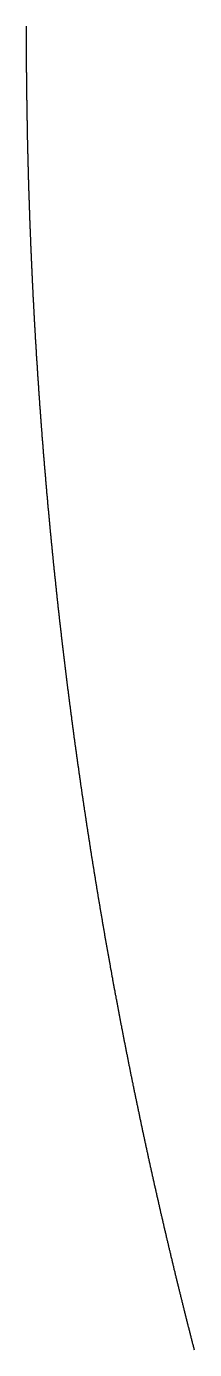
# Model space of a CAD drawing. Header units: metres. Extents: x -84 to 84, y -84 to 84.
# Drawn here: x -84.16 to -81.5, y -21.07 to -0.04 of the extents above; entities that cross this region are included whole.
import ezdxf

# ---------------------------------------------------------------- set-up
doc = ezdxf.new("R2010")
doc.units = ezdxf.units.M

msp = doc.modelspace()

# ---------------------------------------------------------------- linework, layer by layer
msp.add_lwpolyline([(-81.496, -21.078), (-81.499, -21.064), (-81.503, -21.05), (-81.507, -21.035), (-81.51, -21.021), (-81.514, -21.007), (-81.518, -20.993), (-81.521, -20.978), (-81.525, -20.964), (-81.528, -20.95), (-81.532, -20.936), (-81.536, -20.921), (-81.539, -20.907), (-81.543, -20.893), (-81.547, -20.879), (-81.55, -20.865), (-81.554, -20.85), (-81.558, -20.836), (-81.561, -20.822), (-81.565, -20.808), (-81.568, -20.793), (-81.572, -20.779), (-81.576, -20.765), (-81.579, -20.751), (-81.583, -20.736), (-81.587, -20.722), (-81.59, -20.708), (-81.594, -20.694), (-81.597, -20.679), (-81.601, -20.665), (-81.605, -20.651), (-81.608, -20.637), (-81.612, -20.622), (-81.615, -20.608), (-81.619, -20.594), (-81.622, -20.58), (-81.626, -20.565), (-81.63, -20.551), (-81.633, -20.537), (-81.637, -20.523), (-81.64, -20.508), (-81.644, -20.494), (-81.647, -20.48), (-81.651, -20.466), (-81.655, -20.451), (-81.658, -20.437), (-81.662, -20.423), (-81.665, -20.409), (-81.669, -20.394), (-81.672, -20.38), (-81.676, -20.366), (-81.679, -20.352), (-81.683, -20.337), (-81.687, -20.323), (-81.69, -20.309), (-81.694, -20.295), (-81.697, -20.28), (-81.701, -20.266), (-81.704, -20.252), (-81.708, -20.238), (-81.711, -20.223), (-81.715, -20.209), (-81.718, -20.195), (-81.722, -20.181), (-81.725, -20.166), (-81.729, -20.152), (-81.732, -20.138), (-81.736, -20.123), (-81.739, -20.109), (-81.743, -20.095), (-81.746, -20.081), (-81.75, -20.066), (-81.753, -20.052), (-81.757, -20.038), (-81.76, -20.024), (-81.764, -20.009), (-81.767, -19.995), (-81.771, -19.981), (-81.774, -19.967), (-81.778, -19.952), (-81.781, -19.938), (-81.785, -19.924), (-81.788, -19.909), (-81.792, -19.895), (-81.795, -19.881), (-81.798, -19.867), (-81.802, -19.852), (-81.805, -19.838), (-81.809, -19.824), (-81.812, -19.809), (-81.816, -19.795), (-81.819, -19.781), (-81.823, -19.767), (-81.826, -19.752), (-81.829, -19.738), (-81.833, -19.724), (-81.836, -19.709), (-81.84, -19.695), (-81.843, -19.681), (-81.847, -19.667), (-81.85, -19.652), (-81.853, -19.638), (-81.857, -19.624), (-81.86, -19.609), (-81.864, -19.595), (-81.867, -19.581), (-81.871, -19.567), (-81.874, -19.552), (-81.877, -19.538), (-81.881, -19.524), (-81.884, -19.509), (-81.888, -19.495), (-81.891, -19.481), (-81.894, -19.467), (-81.898, -19.452), (-81.901, -19.438), (-81.904, -19.424), (-81.908, -19.409), (-81.911, -19.395), (-81.915, -19.381), (-81.918, -19.366), (-81.921, -19.352), (-81.925, -19.338), (-81.928, -19.324), (-81.931, -19.309), (-81.935, -19.295), (-81.938, -19.281), (-81.942, -19.266), (-81.945, -19.252), (-81.948, -19.238), (-81.952, -19.223), (-81.955, -19.209), (-81.958, -19.195), (-81.962, -19.181), (-81.965, -19.166), (-81.968, -19.152), (-81.972, -19.138), (-81.975, -19.123), (-81.978, -19.109), (-81.982, -19.095), (-81.985, -19.08), (-81.988, -19.066), (-81.992, -19.052), (-81.995, -19.037), (-81.998, -19.023), (-82.001, -19.009), (-82.005, -18.995), (-82.008, -18.98), (-82.011, -18.966), (-82.015, -18.952), (-82.018, -18.937), (-82.021, -18.923), (-82.025, -18.909), (-82.028, -18.894), (-82.031, -18.88), (-82.034, -18.866), (-82.038, -18.851), (-82.041, -18.837), (-82.044, -18.823), (-82.048, -18.808), (-82.051, -18.794), (-82.054, -18.78), (-82.057, -18.765), (-82.061, -18.751), (-82.064, -18.737), (-82.067, -18.722), (-82.07, -18.708), (-82.074, -18.694), (-82.077, -18.679), (-82.08, -18.665), (-82.083, -18.651), (-82.087, -18.636), (-82.09, -18.622), (-82.093, -18.608), (-82.096, -18.593), (-82.1, -18.579), (-82.103, -18.565), (-82.106, -18.551), (-82.109, -18.536), (-82.112, -18.522), (-82.116, -18.508), (-82.119, -18.493), (-82.122, -18.479), (-82.125, -18.465), (-82.129, -18.45), (-82.132, -18.436), (-82.135, -18.421), (-82.138, -18.407), (-82.141, -18.393), (-82.145, -18.378), (-82.148, -18.364), (-82.151, -18.35), (-82.154, -18.335), (-82.157, -18.321), (-82.161, -18.307), (-82.164, -18.292), (-82.167, -18.278), (-82.17, -18.264), (-82.173, -18.249), (-82.176, -18.235), (-82.18, -18.221), (-82.183, -18.206), (-82.186, -18.192), (-82.189, -18.178), (-82.192, -18.163), (-82.195, -18.149), (-82.199, -18.135), (-82.202, -18.12), (-82.205, -18.106), (-82.208, -18.092), (-82.211, -18.077), (-82.214, -18.063), (-82.218, -18.049), (-82.221, -18.034), (-82.224, -18.02), (-82.227, -18.006), (-82.23, -17.991), (-82.233, -17.977), (-82.236, -17.962), (-82.239, -17.948), (-82.243, -17.934), (-82.246, -17.919), (-82.249, -17.905), (-82.252, -17.891), (-82.255, -17.876), (-82.258, -17.862), (-82.261, -17.848), (-82.264, -17.833), (-82.267, -17.819), (-82.271, -17.805), (-82.274, -17.79), (-82.277, -17.776), (-82.28, -17.761), (-82.283, -17.747), (-82.286, -17.733), (-82.289, -17.718), (-82.292, -17.704), (-82.295, -17.69), (-82.298, -17.675), (-82.301, -17.661), (-82.304, -17.647), (-82.308, -17.632), (-82.311, -17.618), (-82.314, -17.603), (-82.317, -17.589), (-82.32, -17.575), (-82.323, -17.56), (-82.326, -17.546), (-82.329, -17.532), (-82.332, -17.517), (-82.335, -17.503), (-82.338, -17.488), (-82.341, -17.474), (-82.344, -17.46), (-82.347, -17.445), (-82.35, -17.431), (-82.353, -17.417), (-82.356, -17.402), (-82.359, -17.388), (-82.362, -17.373), (-82.365, -17.359), (-82.368, -17.345), (-82.371, -17.33), (-82.374, -17.316), (-82.377, -17.302), (-82.38, -17.287), (-82.383, -17.273), (-82.386, -17.258), (-82.389, -17.244), (-82.392, -17.23), (-82.395, -17.215), (-82.398, -17.201), (-82.401, -17.187), (-82.404, -17.172), (-82.407, -17.158), (-82.41, -17.143), (-82.413, -17.129), (-82.416, -17.115), (-82.419, -17.1), (-82.422, -17.086), (-82.425, -17.071), (-82.428, -17.057), (-82.431, -17.043), (-82.434, -17.028), (-82.437, -17.014), (-82.44, -17), (-82.443, -16.985), (-82.446, -16.971), (-82.449, -16.956), (-82.452, -16.942), (-82.455, -16.928), (-82.458, -16.913), (-82.461, -16.899), (-82.464, -16.884), (-82.467, -16.87), (-82.47, -16.856), (-82.472, -16.841), (-82.475, -16.827), (-82.478, -16.812), (-82.481, -16.798), (-82.484, -16.784), (-82.487, -16.769), (-82.49, -16.755), (-82.493, -16.74), (-82.496, -16.726), (-82.499, -16.712), (-82.502, -16.697), (-82.505, -16.683), (-82.507, -16.668), (-82.51, -16.654), (-82.513, -16.64), (-82.516, -16.625), (-82.519, -16.611), (-82.522, -16.596), (-82.525, -16.582), (-82.528, -16.568), (-82.531, -16.553), (-82.533, -16.539), (-82.536, -16.524), (-82.539, -16.51), (-82.542, -16.496), (-82.545, -16.481), (-82.548, -16.467), (-82.551, -16.452), (-82.554, -16.438), (-82.556, -16.424), (-82.559, -16.409), (-82.562, -16.395), (-82.565, -16.38), (-82.568, -16.366), (-82.571, -16.351), (-82.573, -16.337), (-82.576, -16.323), (-82.579, -16.308), (-82.582, -16.294), (-82.585, -16.279), (-82.588, -16.265), (-82.59, -16.251), (-82.593, -16.236), (-82.596, -16.222), (-82.599, -16.207), (-82.602, -16.193), (-82.605, -16.178), (-82.607, -16.164), (-82.61, -16.15), (-82.613, -16.135), (-82.616, -16.121), (-82.619, -16.106), (-82.621, -16.092), (-82.624, -16.078), (-82.627, -16.063), (-82.63, -16.049), (-82.633, -16.034), (-82.635, -16.02), (-82.638, -16.005), (-82.641, -15.991), (-82.644, -15.977), (-82.647, -15.962), (-82.649, -15.948), (-82.652, -15.933), (-82.655, -15.919), (-82.658, -15.904), (-82.66, -15.89), (-82.663, -15.876), (-82.666, -15.861), (-82.669, -15.847), (-82.671, -15.832), (-82.674, -15.818), (-82.677, -15.803), (-82.68, -15.789), (-82.682, -15.775), (-82.685, -15.76), (-82.688, -15.746), (-82.691, -15.731), (-82.693, -15.717), (-82.696, -15.702), (-82.699, -15.688), (-82.702, -15.674), (-82.704, -15.659), (-82.707, -15.645), (-82.71, -15.63), (-82.712, -15.616), (-82.715, -15.601), (-82.718, -15.587), (-82.721, -15.572), (-82.723, -15.558), (-82.726, -15.544), (-82.729, -15.529), (-82.731, -15.515), (-82.734, -15.5), (-82.737, -15.486), (-82.739, -15.471), (-82.742, -15.457), (-82.745, -15.442), (-82.748, -15.428), (-82.75, -15.414), (-82.753, -15.399), (-82.756, -15.385), (-82.758, -15.37), (-82.761, -15.356), (-82.764, -15.341), (-82.766, -15.327), (-82.769, -15.312), (-82.772, -15.298), (-82.774, -15.284), (-82.777, -15.269), (-82.78, -15.255), (-82.782, -15.24), (-82.785, -15.226), (-82.787, -15.211), (-82.79, -15.197), (-82.793, -15.182), (-82.795, -15.168), (-82.798, -15.154), (-82.801, -15.139), (-82.803, -15.125), (-82.806, -15.11), (-82.809, -15.096), (-82.811, -15.081), (-82.814, -15.067), (-82.816, -15.052), (-82.819, -15.038), (-82.822, -15.023), (-82.824, -15.009), (-82.827, -14.995), (-82.83, -14.98), (-82.832, -14.966), (-82.835, -14.951), (-82.837, -14.937), (-82.84, -14.922), (-82.842, -14.908), (-82.845, -14.893), (-82.848, -14.879), (-82.85, -14.864), (-82.853, -14.85), (-82.855, -14.835), (-82.858, -14.821), (-82.861, -14.807), (-82.863, -14.792), (-82.866, -14.778), (-82.868, -14.763), (-82.871, -14.749), (-82.873, -14.734), (-82.876, -14.72), (-82.879, -14.705), (-82.881, -14.691), (-82.884, -14.676), (-82.886, -14.662), (-82.889, -14.647), (-82.891, -14.633), (-82.894, -14.619), (-82.896, -14.604), (-82.899, -14.59), (-82.901, -14.575), (-82.904, -14.561), (-82.907, -14.546), (-82.909, -14.532), (-82.912, -14.517), (-82.914, -14.503), (-82.917, -14.488), (-82.919, -14.474), (-82.922, -14.459), (-82.924, -14.445), (-82.927, -14.43), (-82.929, -14.416), (-82.932, -14.401), (-82.934, -14.387), (-82.937, -14.372), (-82.939, -14.358), (-82.942, -14.344), (-82.944, -14.329), (-82.947, -14.315), (-82.949, -14.3), (-82.952, -14.286), (-82.954, -14.271), (-82.957, -14.257), (-82.959, -14.242), (-82.962, -14.228), (-82.964, -14.213), (-82.966, -14.199), (-82.969, -14.184), (-82.971, -14.17), (-82.974, -14.155), (-82.976, -14.141), (-82.979, -14.126), (-82.981, -14.112), (-82.984, -14.097), (-82.986, -14.083), (-82.989, -14.068), (-82.991, -14.054), (-82.994, -14.039), (-82.996, -14.025), (-82.998, -14.01), (-83.001, -13.996), (-83.003, -13.981), (-83.006, -13.967), (-83.008, -13.952), (-83.011, -13.938), (-83.013, -13.924), (-83.015, -13.909), (-83.018, -13.895), (-83.02, -13.88), (-83.023, -13.866), (-83.025, -13.851), (-83.027, -13.837), (-83.03, -13.822), (-83.032, -13.808), (-83.035, -13.793), (-83.037, -13.779), (-83.039, -13.764), (-83.042, -13.75), (-83.044, -13.735), (-83.047, -13.721), (-83.049, -13.706), (-83.051, -13.692), (-83.054, -13.677), (-83.056, -13.663), (-83.058, -13.648), (-83.061, -13.634), (-83.063, -13.619), (-83.066, -13.605), (-83.068, -13.59), (-83.07, -13.576), (-83.073, -13.561), (-83.075, -13.547), (-83.077, -13.532), (-83.08, -13.518), (-83.082, -13.503), (-83.084, -13.489), (-83.087, -13.474), (-83.089, -13.46), (-83.091, -13.445), (-83.094, -13.431), (-83.096, -13.416), (-83.098, -13.402), (-83.101, -13.387), (-83.103, -13.373), (-83.105, -13.358), (-83.108, -13.344), (-83.11, -13.329), (-83.112, -13.315), (-83.115, -13.3), (-83.117, -13.286), (-83.119, -13.271), (-83.122, -13.257), (-83.124, -13.242), (-83.126, -13.228), (-83.129, -13.213), (-83.131, -13.199), (-83.133, -13.184), (-83.135, -13.17), (-83.138, -13.155), (-83.14, -13.14), (-83.142, -13.126), (-83.145, -13.111), (-83.147, -13.097), (-83.149, -13.082), (-83.151, -13.068), (-83.154, -13.053), (-83.156, -13.039), (-83.158, -13.024), (-83.16, -13.01), (-83.163, -12.995), (-83.165, -12.981), (-83.167, -12.966), (-83.169, -12.952), (-83.172, -12.937), (-83.174, -12.923), (-83.176, -12.908), (-83.178, -12.894), (-83.181, -12.879), (-83.183, -12.865), (-83.185, -12.85), (-83.187, -12.836), (-83.19, -12.821), (-83.192, -12.807), (-83.194, -12.792), (-83.196, -12.778), (-83.199, -12.763), (-83.201, -12.749), (-83.203, -12.734), (-83.205, -12.719), (-83.207, -12.705), (-83.21, -12.69), (-83.212, -12.676), (-83.214, -12.661), (-83.216, -12.647), (-83.218, -12.632), (-83.221, -12.618), (-83.223, -12.603), (-83.225, -12.589), (-83.227, -12.574), (-83.229, -12.56), (-83.231, -12.545), (-83.234, -12.531), (-83.236, -12.516), (-83.238, -12.502), (-83.24, -12.487), (-83.242, -12.473), (-83.245, -12.458), (-83.247, -12.443), (-83.249, -12.429), (-83.251, -12.414), (-83.253, -12.4), (-83.255, -12.385), (-83.257, -12.371), (-83.26, -12.356), (-83.262, -12.342), (-83.264, -12.327), (-83.266, -12.313), (-83.268, -12.298), (-83.27, -12.284), (-83.272, -12.269), (-83.275, -12.255), (-83.277, -12.24), (-83.279, -12.225), (-83.281, -12.211), (-83.283, -12.196), (-83.285, -12.182), (-83.287, -12.167), (-83.289, -12.153), (-83.292, -12.138), (-83.294, -12.124), (-83.296, -12.109), (-83.298, -12.095), (-83.3, -12.08), (-83.302, -12.066), (-83.304, -12.051), (-83.306, -12.036), (-83.308, -12.022), (-83.31, -12.007), (-83.313, -11.993), (-83.315, -11.978), (-83.317, -11.964), (-83.319, -11.949), (-83.321, -11.935), (-83.323, -11.92), (-83.325, -11.906), (-83.327, -11.891), (-83.329, -11.877), (-83.331, -11.862), (-83.333, -11.847), (-83.335, -11.833), (-83.337, -11.818), (-83.339, -11.804), (-83.341, -11.789), (-83.343, -11.775), (-83.346, -11.76), (-83.348, -11.746), (-83.35, -11.731), (-83.352, -11.717), (-83.354, -11.702), (-83.356, -11.687), (-83.358, -11.673), (-83.36, -11.658), (-83.362, -11.644), (-83.364, -11.629), (-83.366, -11.615), (-83.368, -11.6), (-83.37, -11.586), (-83.372, -11.571), (-83.374, -11.556), (-83.376, -11.542), (-83.378, -11.527), (-83.38, -11.513), (-83.382, -11.498), (-83.384, -11.484), (-83.386, -11.469), (-83.388, -11.455), (-83.39, -11.44), (-83.392, -11.425), (-83.394, -11.411), (-83.396, -11.396), (-83.398, -11.382), (-83.4, -11.367), (-83.402, -11.353), (-83.404, -11.338), (-83.406, -11.324), (-83.408, -11.309), (-83.41, -11.294), (-83.412, -11.28), (-83.414, -11.265), (-83.415, -11.251), (-83.417, -11.236), (-83.419, -11.222), (-83.421, -11.207), (-83.423, -11.193), (-83.425, -11.178), (-83.427, -11.163), (-83.429, -11.149), (-83.431, -11.134), (-83.433, -11.12), (-83.435, -11.105), (-83.437, -11.091), (-83.439, -11.076), (-83.441, -11.061), (-83.443, -11.047), (-83.444, -11.032), (-83.446, -11.018), (-83.448, -11.003), (-83.45, -10.989), (-83.452, -10.974), (-83.454, -10.96), (-83.456, -10.945), (-83.458, -10.93), (-83.46, -10.916), (-83.462, -10.901), (-83.464, -10.887), (-83.465, -10.872), (-83.467, -10.858), (-83.469, -10.843), (-83.471, -10.828), (-83.473, -10.814), (-83.475, -10.799), (-83.477, -10.785), (-83.479, -10.77), (-83.48, -10.756), (-83.482, -10.741), (-83.484, -10.726), (-83.486, -10.712), (-83.488, -10.697), (-83.49, -10.683), (-83.492, -10.668), (-83.493, -10.654), (-83.495, -10.639), (-83.497, -10.624), (-83.499, -10.61), (-83.501, -10.595), (-83.503, -10.581), (-83.505, -10.566), (-83.506, -10.552), (-83.508, -10.537), (-83.51, -10.522), (-83.512, -10.508), (-83.514, -10.493), (-83.515, -10.479), (-83.517, -10.464), (-83.519, -10.45), (-83.521, -10.435), (-83.523, -10.42), (-83.525, -10.406), (-83.526, -10.391), (-83.528, -10.377), (-83.53, -10.362), (-83.532, -10.347), (-83.534, -10.333), (-83.535, -10.318), (-83.537, -10.304), (-83.539, -10.289), (-83.541, -10.275), (-83.542, -10.26), (-83.544, -10.245), (-83.546, -10.231), (-83.548, -10.216), (-83.55, -10.202), (-83.551, -10.187), (-83.553, -10.173), (-83.555, -10.158), (-83.557, -10.143), (-83.558, -10.129), (-83.56, -10.114), (-83.562, -10.1), (-83.564, -10.085), (-83.565, -10.07), (-83.567, -10.056), (-83.569, -10.041), (-83.571, -10.027), (-83.572, -10.012), (-83.574, -9.997), (-83.576, -9.983), (-83.578, -9.968), (-83.579, -9.954), (-83.581, -9.939), (-83.583, -9.925), (-83.584, -9.91), (-83.586, -9.895), (-83.588, -9.881), (-83.59, -9.866), (-83.591, -9.852), (-83.593, -9.837), (-83.595, -9.822), (-83.596, -9.808), (-83.598, -9.793), (-83.6, -9.779), (-83.602, -9.764), (-83.603, -9.749), (-83.605, -9.735), (-83.607, -9.72), (-83.608, -9.706), (-83.61, -9.691), (-83.612, -9.677), (-83.613, -9.662), (-83.615, -9.647), (-83.617, -9.633), (-83.618, -9.618), (-83.62, -9.604), (-83.622, -9.589), (-83.623, -9.574), (-83.625, -9.56), (-83.627, -9.545), (-83.628, -9.531), (-83.63, -9.516), (-83.632, -9.501), (-83.633, -9.487), (-83.635, -9.472), (-83.637, -9.458), (-83.638, -9.443), (-83.64, -9.428), (-83.642, -9.414), (-83.643, -9.399), (-83.645, -9.385), (-83.646, -9.37), (-83.648, -9.355), (-83.65, -9.341), (-83.651, -9.326), (-83.653, -9.312), (-83.654, -9.297), (-83.656, -9.282), (-83.658, -9.268), (-83.659, -9.253), (-83.661, -9.239), (-83.663, -9.224), (-83.664, -9.209), (-83.666, -9.195), (-83.667, -9.18), (-83.669, -9.166), (-83.67, -9.151), (-83.672, -9.136), (-83.674, -9.122), (-83.675, -9.107), (-83.677, -9.093), (-83.678, -9.078), (-83.68, -9.063), (-83.682, -9.049), (-83.683, -9.034), (-83.685, -9.02), (-83.686, -9.005), (-83.688, -8.99), (-83.689, -8.976), (-83.691, -8.961), (-83.692, -8.946), (-83.694, -8.932), (-83.696, -8.917), (-83.697, -8.903), (-83.699, -8.888), (-83.7, -8.873), (-83.702, -8.859), (-83.703, -8.844), (-83.705, -8.83), (-83.706, -8.815), (-83.708, -8.8), (-83.709, -8.786), (-83.711, -8.771), (-83.712, -8.757), (-83.714, -8.742), (-83.715, -8.727), (-83.717, -8.713), (-83.718, -8.698), (-83.72, -8.683), (-83.722, -8.669), (-83.723, -8.654), (-83.725, -8.64), (-83.726, -8.625), (-83.727, -8.61), (-83.729, -8.596), (-83.73, -8.581), (-83.732, -8.567), (-83.733, -8.552), (-83.735, -8.537), (-83.736, -8.523), (-83.738, -8.508), (-83.739, -8.494), (-83.741, -8.479), (-83.742, -8.464), (-83.744, -8.45), (-83.745, -8.435), (-83.747, -8.42), (-83.748, -8.406), (-83.75, -8.391), (-83.751, -8.377), (-83.753, -8.362), (-83.754, -8.347), (-83.755, -8.333), (-83.757, -8.318), (-83.758, -8.303), (-83.76, -8.289), (-83.761, -8.274), (-83.763, -8.26), (-83.764, -8.245), (-83.765, -8.23), (-83.767, -8.216), (-83.768, -8.201), (-83.77, -8.187), (-83.771, -8.172), (-83.773, -8.157), (-83.774, -8.143), (-83.775, -8.128), (-83.777, -8.113), (-83.778, -8.099), (-83.78, -8.084), (-83.781, -8.07), (-83.782, -8.055), (-83.784, -8.04), (-83.785, -8.026), (-83.787, -8.011), (-83.788, -7.996), (-83.789, -7.982), (-83.791, -7.967), (-83.792, -7.953), (-83.793, -7.938), (-83.795, -7.923), (-83.796, -7.909), (-83.798, -7.894), (-83.799, -7.879), (-83.8, -7.865), (-83.802, -7.85), (-83.803, -7.836), (-83.804, -7.821), (-83.806, -7.806), (-83.807, -7.792), (-83.808, -7.777), (-83.81, -7.762), (-83.811, -7.748), (-83.813, -7.733), (-83.814, -7.719), (-83.815, -7.704), (-83.817, -7.689), (-83.818, -7.675), (-83.819, -7.66), (-83.821, -7.645), (-83.822, -7.631), (-83.823, -7.616), (-83.824, -7.602), (-83.826, -7.587), (-83.827, -7.572), (-83.828, -7.558), (-83.83, -7.543), (-83.831, -7.528), (-83.832, -7.514), (-83.834, -7.499), (-83.835, -7.484), (-83.836, -7.47), (-83.838, -7.455), (-83.839, -7.441), (-83.84, -7.426), (-83.841, -7.411), (-83.843, -7.397), (-83.844, -7.382), (-83.845, -7.367), (-83.846, -7.353), (-83.848, -7.338), (-83.849, -7.323), (-83.85, -7.309), (-83.852, -7.294), (-83.853, -7.28), (-83.854, -7.265), (-83.855, -7.25), (-83.857, -7.236), (-83.858, -7.221), (-83.859, -7.206), (-83.86, -7.192), (-83.862, -7.177), (-83.863, -7.162), (-83.864, -7.148), (-83.865, -7.133), (-83.867, -7.119), (-83.868, -7.104), (-83.869, -7.089), (-83.87, -7.075), (-83.871, -7.06), (-83.873, -7.045), (-83.874, -7.031), (-83.875, -7.016), (-83.876, -7.001), (-83.878, -6.987), (-83.879, -6.972), (-83.88, -6.958), (-83.881, -6.943), (-83.882, -6.928), (-83.884, -6.914), (-83.885, -6.899), (-83.886, -6.884), (-83.887, -6.87), (-83.888, -6.855), (-83.89, -6.84), (-83.891, -6.826), (-83.892, -6.811), (-83.893, -6.797), (-83.894, -6.782), (-83.895, -6.767), (-83.897, -6.753), (-83.898, -6.738), (-83.899, -6.723), (-83.9, -6.709), (-83.901, -6.694), (-83.902, -6.679), (-83.904, -6.665), (-83.905, -6.65), (-83.906, -6.635), (-83.907, -6.621), (-83.908, -6.606), (-83.909, -6.591), (-83.91, -6.577), (-83.912, -6.562), (-83.913, -6.548), (-83.914, -6.533), (-83.915, -6.518), (-83.916, -6.504), (-83.917, -6.489), (-83.918, -6.474), (-83.919, -6.46), (-83.921, -6.445), (-83.922, -6.43), (-83.923, -6.416), (-83.924, -6.401), (-83.925, -6.386), (-83.926, -6.372), (-83.927, -6.357), (-83.928, -6.343), (-83.929, -6.328), (-83.93, -6.313), (-83.932, -6.299), (-83.933, -6.284), (-83.934, -6.269), (-83.935, -6.255), (-83.936, -6.24), (-83.937, -6.225), (-83.938, -6.211), (-83.939, -6.196), (-83.94, -6.181), (-83.941, -6.167), (-83.942, -6.152), (-83.943, -6.137), (-83.944, -6.123), (-83.946, -6.108), (-83.947, -6.093), (-83.948, -6.079), (-83.949, -6.064), (-83.95, -6.05), (-83.951, -6.035), (-83.952, -6.02), (-83.953, -6.006), (-83.954, -5.991), (-83.955, -5.976), (-83.956, -5.962), (-83.957, -5.947), (-83.958, -5.932), (-83.959, -5.918), (-83.96, -5.903), (-83.961, -5.888), (-83.962, -5.874), (-83.963, -5.859), (-83.964, -5.844), (-83.965, -5.83), (-83.966, -5.815), (-83.967, -5.8), (-83.968, -5.786), (-83.969, -5.771), (-83.97, -5.756), (-83.971, -5.742), (-83.972, -5.727), (-83.973, -5.712), (-83.974, -5.698), (-83.975, -5.683), (-83.976, -5.668), (-83.977, -5.654), (-83.978, -5.639), (-83.979, -5.625), (-83.98, -5.61), (-83.981, -5.595), (-83.982, -5.581), (-83.983, -5.566), (-83.984, -5.551), (-83.985, -5.537), (-83.986, -5.522), (-83.987, -5.507), (-83.988, -5.493), (-83.989, -5.478), (-83.99, -5.463), (-83.99, -5.449), (-83.991, -5.434), (-83.992, -5.419), (-83.993, -5.405), (-83.994, -5.39), (-83.995, -5.375), (-83.996, -5.361), (-83.997, -5.346), (-83.998, -5.331), (-83.999, -5.317), (-84, -5.302), (-84.001, -5.287), (-84.002, -5.273), (-84.003, -5.258), (-84.003, -5.243), (-84.004, -5.229), (-84.005, -5.214), (-84.006, -5.199), (-84.007, -5.185), (-84.008, -5.17), (-84.009, -5.155), (-84.01, -5.141), (-84.011, -5.126), (-84.011, -5.111), (-84.012, -5.097), (-84.013, -5.082), (-84.014, -5.067), (-84.015, -5.053), (-84.016, -5.038), (-84.017, -5.023), (-84.018, -5.009), (-84.018, -4.994), (-84.019, -4.979), (-84.02, -4.965), (-84.021, -4.95), (-84.022, -4.935), (-84.023, -4.921), (-84.024, -4.906), (-84.024, -4.891), (-84.025, -4.877), (-84.026, -4.862), (-84.027, -4.847), (-84.028, -4.833), (-84.029, -4.818), (-84.029, -4.803), (-84.03, -4.789), (-84.031, -4.774), (-84.032, -4.759), (-84.033, -4.745), (-84.034, -4.73), (-84.034, -4.715), (-84.035, -4.701), (-84.036, -4.686), (-84.037, -4.671), (-84.038, -4.657), (-84.038, -4.642), (-84.039, -4.627), (-84.04, -4.613), (-84.041, -4.598), (-84.042, -4.583), (-84.042, -4.569), (-84.043, -4.554), (-84.044, -4.539), (-84.045, -4.525), (-84.046, -4.51), (-84.046, -4.495), (-84.047, -4.481), (-84.048, -4.466), (-84.049, -4.451), (-84.049, -4.437), (-84.05, -4.422), (-84.051, -4.407), (-84.052, -4.393), (-84.052, -4.378), (-84.053, -4.363), (-84.054, -4.349), (-84.055, -4.334), (-84.055, -4.319), (-84.056, -4.305), (-84.057, -4.29), (-84.058, -4.275), (-84.058, -4.261), (-84.059, -4.246), (-84.06, -4.231), (-84.061, -4.217), (-84.061, -4.202), (-84.062, -4.187), (-84.063, -4.173), (-84.063, -4.158), (-84.064, -4.143), (-84.065, -4.129), (-84.066, -4.114), (-84.066, -4.099), (-84.067, -4.085), (-84.068, -4.07), (-84.068, -4.055), (-84.069, -4.041), (-84.07, -4.026), (-84.07, -4.011), (-84.071, -3.997), (-84.072, -3.982), (-84.073, -3.967), (-84.073, -3.953), (-84.074, -3.938), (-84.075, -3.923), (-84.075, -3.909), (-84.076, -3.894), (-84.077, -3.879), (-84.077, -3.865), (-84.078, -3.85), (-84.079, -3.835), (-84.079, -3.821), (-84.08, -3.806), (-84.081, -3.791), (-84.081, -3.777), (-84.082, -3.762), (-84.082, -3.747), (-84.083, -3.733), (-84.084, -3.718), (-84.084, -3.703), (-84.085, -3.688), (-84.086, -3.674), (-84.086, -3.659), (-84.087, -3.644), (-84.088, -3.63), (-84.088, -3.615), (-84.089, -3.6), (-84.089, -3.586), (-84.09, -3.571), (-84.091, -3.556), (-84.091, -3.542), (-84.092, -3.527), (-84.092, -3.512), (-84.093, -3.498), (-84.094, -3.483), (-84.094, -3.468), (-84.095, -3.454), (-84.095, -3.439), (-84.096, -3.424), (-84.097, -3.41), (-84.097, -3.395), (-84.098, -3.38), (-84.098, -3.366), (-84.099, -3.351), (-84.1, -3.336), (-84.1, -3.322), (-84.101, -3.307), (-84.101, -3.292), (-84.102, -3.278), (-84.102, -3.263), (-84.103, -3.248), (-84.103, -3.234), (-84.104, -3.219), (-84.105, -3.204), (-84.105, -3.189), (-84.106, -3.175), (-84.106, -3.16), (-84.107, -3.145), (-84.107, -3.131), (-84.108, -3.116), (-84.108, -3.101), (-84.109, -3.087), (-84.109, -3.072), (-84.11, -3.057), (-84.11, -3.043), (-84.111, -3.028), (-84.112, -3.013), (-84.112, -2.999), (-84.113, -2.984), (-84.113, -2.969), (-84.114, -2.955), (-84.114, -2.94), (-84.115, -2.925), (-84.115, -2.911), (-84.116, -2.896), (-84.116, -2.881), (-84.117, -2.867), (-84.117, -2.852), (-84.118, -2.837), (-84.118, -2.822), (-84.118, -2.808), (-84.119, -2.793), (-84.119, -2.778), (-84.12, -2.764), (-84.12, -2.749), (-84.121, -2.734), (-84.121, -2.72), (-84.122, -2.705), (-84.122, -2.69), (-84.123, -2.676), (-84.123, -2.661), (-84.124, -2.646), (-84.124, -2.632), (-84.125, -2.617), (-84.125, -2.602), (-84.125, -2.588), (-84.126, -2.573), (-84.126, -2.558), (-84.127, -2.544), (-84.127, -2.529), (-84.128, -2.514), (-84.128, -2.499), (-84.128, -2.485), (-84.129, -2.47), (-84.129, -2.455), (-84.13, -2.441), (-84.13, -2.426), (-84.131, -2.411), (-84.131, -2.397), (-84.131, -2.382), (-84.132, -2.367), (-84.132, -2.353), (-84.133, -2.338), (-84.133, -2.323), (-84.133, -2.309), (-84.134, -2.294), (-84.134, -2.279), (-84.135, -2.265), (-84.135, -2.25), (-84.135, -2.235), (-84.136, -2.22), (-84.136, -2.206), (-84.136, -2.191), (-84.137, -2.176), (-84.137, -2.162), (-84.138, -2.147), (-84.138, -2.132), (-84.138, -2.118), (-84.139, -2.103), (-84.139, -2.088), (-84.139, -2.074), (-84.14, -2.059), (-84.14, -2.044), (-84.14, -2.03), (-84.141, -2.015), (-84.141, -2), (-84.141, -1.986), (-84.142, -1.971), (-84.142, -1.956), (-84.142, -1.941), (-84.143, -1.927), (-84.143, -1.912), (-84.143, -1.897), (-84.144, -1.883), (-84.144, -1.868), (-84.144, -1.853), (-84.145, -1.839), (-84.145, -1.824), (-84.145, -1.809), (-84.146, -1.795), (-84.146, -1.78), (-84.146, -1.765), (-84.146, -1.751), (-84.147, -1.736), (-84.147, -1.721), (-84.147, -1.707), (-84.148, -1.692), (-84.148, -1.677), (-84.148, -1.662), (-84.148, -1.648), (-84.149, -1.633), (-84.149, -1.618), (-84.149, -1.604), (-84.15, -1.589), (-84.15, -1.574), (-84.15, -1.56), (-84.15, -1.545), (-84.151, -1.53), (-84.151, -1.516), (-84.151, -1.501), (-84.151, -1.486), (-84.152, -1.472), (-84.152, -1.457), (-84.152, -1.442), (-84.152, -1.427), (-84.153, -1.413), (-84.153, -1.398), (-84.153, -1.383), (-84.153, -1.369), (-84.154, -1.354), (-84.154, -1.339), (-84.154, -1.325), (-84.154, -1.31), (-84.154, -1.295), (-84.155, -1.281), (-84.155, -1.266), (-84.155, -1.251), (-84.155, -1.237), (-84.155, -1.222), (-84.156, -1.207), (-84.156, -1.192), (-84.156, -1.178), (-84.156, -1.163), (-84.156, -1.148), (-84.157, -1.134), (-84.157, -1.119), (-84.157, -1.104), (-84.157, -1.09), (-84.157, -1.075), (-84.158, -1.06), (-84.158, -1.046), (-84.158, -1.031), (-84.158, -1.016), (-84.158, -1.002), (-84.158, -0.987), (-84.159, -0.972), (-84.159, -0.957), (-84.159, -0.943), (-84.159, -0.928), (-84.159, -0.913), (-84.159, -0.899), (-84.159, -0.884), (-84.16, -0.869), (-84.16, -0.855), (-84.16, -0.84), (-84.16, -0.825), (-84.16, -0.811), (-84.16, -0.796), (-84.16, -0.781), (-84.161, -0.767), (-84.161, -0.752), (-84.161, -0.737), (-84.161, -0.722), (-84.161, -0.708), (-84.161, -0.693), (-84.161, -0.678), (-84.161, -0.664), (-84.161, -0.649), (-84.162, -0.634), (-84.162, -0.62), (-84.162, -0.605), (-84.162, -0.59), (-84.162, -0.576), (-84.162, -0.561), (-84.162, -0.546), (-84.162, -0.532), (-84.162, -0.517), (-84.162, -0.502), (-84.162, -0.487), (-84.163, -0.473), (-84.163, -0.458), (-84.163, -0.443), (-84.163, -0.429), (-84.163, -0.414), (-84.163, -0.399), (-84.163, -0.385), (-84.163, -0.37), (-84.163, -0.355), (-84.163, -0.341), (-84.163, -0.326), (-84.163, -0.311), (-84.163, -0.296), (-84.163, -0.282), (-84.163, -0.267), (-84.163, -0.252), (-84.163, -0.238), (-84.163, -0.223), (-84.163, -0.208), (-84.163, -0.194), (-84.163, -0.179), (-84.163, -0.164), (-84.163, -0.15), (-84.164, -0.135), (-84.164, -0.12), (-84.164, -0.106), (-84.164, -0.091), (-84.164, -0.076), (-84.164, -0.061), (-84.164, -0.047), (-84.164, -0.032)])

doc.saveas('drawing.dxf')
